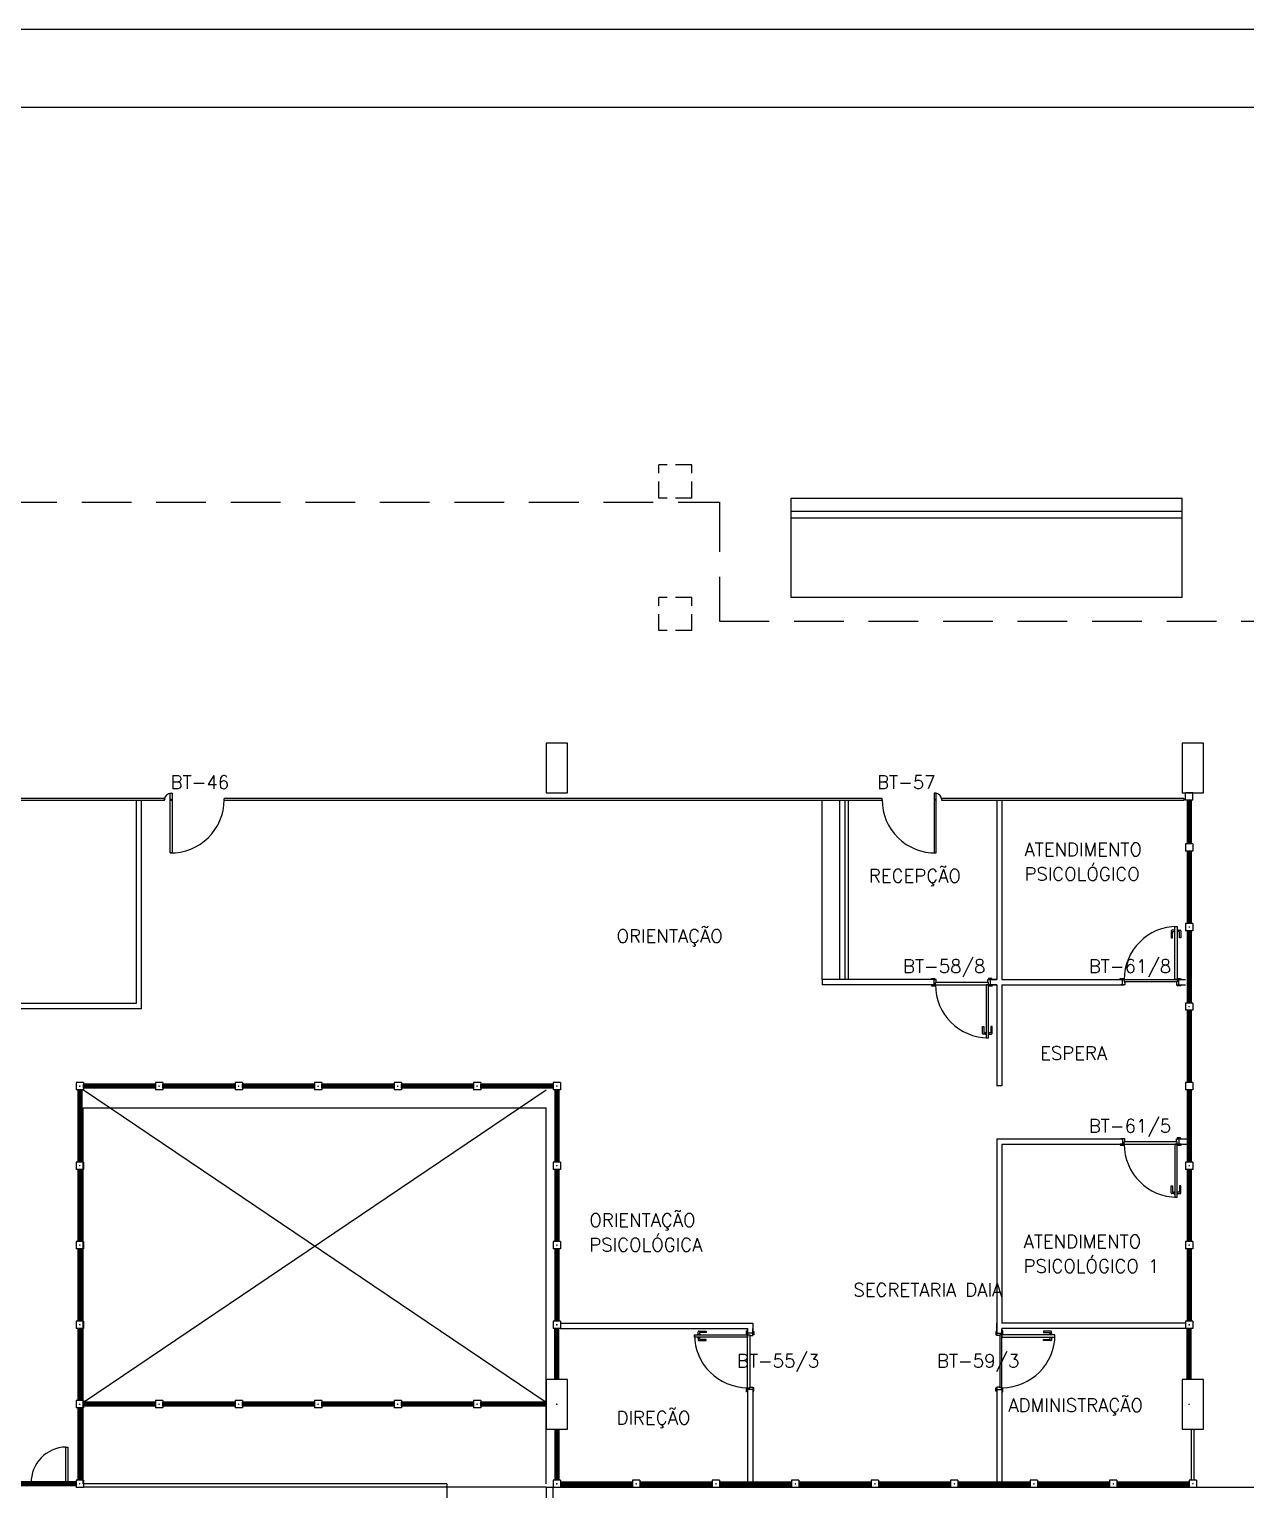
# Model space of a CAD drawing. Header units: millimetres. Extents: x 2324 to 2430, y 1100 to 1170.
# Drawn here: x 2389.37 to 2407.73, y 1142.65 to 1164.69 of the extents above; entities that cross this region are included whole.
import ezdxf
from ezdxf.enums import TextEntityAlignment as Align

# ---------------------------------------------------------------- set-up
doc = ezdxf.new("R2010")
doc.units = ezdxf.units.MM
doc.linetypes.add('HIDDEN', pattern=[0.375, 0.25, -0.125])
for name, color, linetype in [('01', 1, 'Continuous'), ('ALVENARIA', 2, 'Continuous'), ('ESQUADRIA', 1, 'Continuous'), ('MOBILIARIO', 1, 'Continuous'), ('PILAR', 2, 'Continuous'), ('PISO', 1, 'Continuous'), ('PROJ', 1, 'HIDDEN'), ('TEXTO', 2, 'Continuous'), ('TEXTO-ENDEREÇO', 2, 'Continuous'), ('VIDRO', 3, 'Continuous')]:
    doc.layers.add(name, color=color, linetype=linetype)
doc.styles.add('UNB-100', font='simplex.shx', dxfattribs={"height": 0.2})
doc.styles.add('UNB-100-1', font='simplex.shx', dxfattribs={"height": 0.4})

# ---------------------------------------------------------------- blocks, each defined once
blk = doc.blocks.new('ESQPILAR')
for p, q in [((-0.004, 0), (0.004, 0)), ((0, 0.004), (0, -0.004)), ((0.375, 0.03), (1.145, 0.03)), ((0.375, -0.03), (0.375, 0.03)), ((0.375, 0.01), (1.145, 0.01)), ((1.145, 0.03), (1.145, -0.03)), ((1.204, 0), (1.196, 0)), ((1.2, 0.004), (1.2, -0.004)), ((0.375, -0.01), (1.145, -0.01)), ((0.375, -0.03), (1.145, -0.03))]:
    blk.add_line(p, q)
blk = doc.blocks.new('ESQ')
for p, q in [((-0.004, 0), (0.004, 0)), ((0, 0.004), (0, -0.004)), ((0.055, 0.03), (0.055, -0.03)), ((0.055, 0.03), (1.145, 0.03)), ((0.055, 0.01), (1.145, 0.01)), ((1.145, 0.03), (1.145, -0.03)), ((1.204, 0), (1.196, 0)), ((1.2, 0.004), (1.2, -0.004)), ((0.055, -0.01), (1.145, -0.01)), ((0.055, -0.03), (1.145, -0.03))]:
    blk.add_line(p, q)
blk = doc.blocks.new('ESQMT')
for p, q in [((-0.055, 0.055), (-0.055, -0.055)), ((0.055, 0.055), (-0.055, 0.055)), ((0.055, 0.055), (0.055, -0.055)), ((0.055, -0.055), (-0.055, -0.055))]:
    blk.add_line(p, q)
blk = doc.blocks.new('ESQPILA2')
for p, q in [((-0.004, 0), (0.004, 0)), ((0, 0.004), (0, -0.004)), ((0.16, 0.03), (1.145, 0.03)), ((0.16, -0.03), (0.16, 0.03)), ((0.16, 0.01), (1.145, 0.01)), ((1.145, 0.03), (1.145, -0.03)), ((1.204, 0), (1.196, 0)), ((1.2, 0.004), (1.2, -0.004)), ((0.16, -0.01), (1.145, -0.01)), ((0.16, -0.03), (1.145, -0.03))]:
    blk.add_line(p, q)

msp = doc.modelspace()

# ---------------------------------------------------------------- linework, layer by layer
at = {"layer": '01'}
for p, q in [((2401.606, 1150.347), (2401.606, 1153.047)), ((2401.686, 1150.347), (2401.686, 1153.047)), ((2406.606, 1151.081), (2406.606, 1150.974)), ((2406.606, 1150.974), (2406.626, 1150.974)), ((2406.655, 1151.091), (2406.616, 1151.091)), ((2406.626, 1150.974), (2406.626, 1151.066)), ((2406.631, 1151.071), (2406.655, 1151.071)), ((2406.655, 1151.104), (2406.655, 1151.061)), ((2406.661, 1151.104), (2406.655, 1151.104)), ((2406.655, 1151.061), (2406.661, 1151.061)), ((2406.661, 1151.147), (2406.696, 1151.147)), ((2406.696, 1151.104), (2406.702, 1151.104)), ((2406.696, 1151.104), (2406.702, 1151.104)), ((2406.702, 1151.061), (2406.696, 1151.061)), ((2406.702, 1151.061), (2406.696, 1151.061)), ((2406.702, 1151.104), (2406.702, 1151.061)), ((2406.702, 1151.104), (2406.702, 1151.061)), ((2406.702, 1151.091), (2406.741, 1151.091)), ((2406.702, 1151.091), (2406.741, 1151.091)), ((2406.726, 1151.071), (2406.702, 1151.071)), ((2406.726, 1151.071), (2406.702, 1151.071)), ((2406.731, 1150.974), (2406.731, 1151.066)), ((2406.731, 1150.974), (2406.731, 1151.066)), ((2406.751, 1150.974), (2406.731, 1150.974)), ((2406.751, 1150.974), (2406.731, 1150.974)), ((2406.751, 1151.081), (2406.751, 1150.974)), ((2403.836, 1150.302), (2403.056, 1150.302)), ((2405.896, 1150.347), (2406.696, 1150.347)), ((2406.686, 1150.312), (2405.906, 1150.312)), ((2403.046, 1150.267), (2403.846, 1150.267)), ((2405.836, 1147.862), (2405.836, 1147.847)), ((2405.896, 1147.862), (2405.836, 1147.862)), ((2405.836, 1147.847), (2405.886, 1147.847)), ((2405.861, 1147.862), (2405.896, 1147.862)), ((2405.886, 1147.862), (2405.886, 1147.847)), ((2405.896, 1147.862), (2405.896, 1147.897)), ((2405.896, 1147.897), (2405.906, 1147.897)), ((2405.896, 1147.862), (2406.696, 1147.862)), ((2406.686, 1147.897), (2405.906, 1147.897)), ((2400.211, 1144.187), (2400.211, 1144.987)), ((2404.051, 1144.187), (2404.051, 1144.987)), ((2400.246, 1144.977), (2400.246, 1144.197)), ((2404.016, 1144.977), (2404.016, 1144.197)), ((2389.923, 1143.292), (2389.953, 1143.292)), ((2389.923, 1142.75), (2389.923, 1143.292)), ((2389.953, 1143.292), (2389.953, 1142.75))]:
    msp.add_line(p, q, dxfattribs=at)
msp.add_lwpolyline([(2397.171, 1142.687), (2390.186, 1142.687)], dxfattribs=at)
for centre, radius, start, end in [((2406.696, 1150.347), 0.8, 90, 180), ((2406.616, 1151.081), 0.01, 90, 180), ((2406.631, 1151.066), 0.005, 90, 180), ((2406.726, 1151.066), 0.005, 360, 90), ((2406.726, 1151.066), 0.005, 360, 90), ((2406.741, 1151.081), 0.01, 0, 90), ((2403.846, 1150.267), 0.8, 180, 270), ((2406.696, 1147.862), 0.8, 180, 270), ((2400.211, 1144.987), 0.8, 180, 270), ((2404.051, 1144.987), 0.8, 270, 0), ((2389.938, 1142.75), 0.542, 91.5858, 180.4381)]:
    msp.add_arc(centre, radius, start, end, dxfattribs=at)
at = {"layer": 'ALVENARIA', "linetype": 'Continuous'}
for p, q in [((2390.981, 1153.047), (2390.981, 1149.984)), ((2391.061, 1153.047), (2391.061, 1149.904)), ((2403.971, 1153.047), (2403.971, 1150.347)), ((2404.051, 1153.047), (2404.051, 1150.347)), ((2406.661, 1150.347), (2406.661, 1151.147)), ((2406.696, 1151.147), (2406.696, 1150.312)), ((2403.021, 1150.347), (2401.336, 1150.347)), ((2401.336, 1150.347), (2401.336, 1150.267)), ((2402.986, 1150.362), (2403.036, 1150.362)), ((2402.986, 1150.347), (2402.986, 1150.362)), ((2403.046, 1150.347), (2402.986, 1150.347)), ((2403.056, 1150.347), (2402.996, 1150.347)), ((2403.011, 1150.347), (2403.046, 1150.347)), ((2403.021, 1150.347), (2403.021, 1150.267)), ((2403.036, 1150.347), (2403.036, 1150.362)), ((2403.046, 1150.267), (2403.046, 1150.302)), ((2403.046, 1150.302), (2403.056, 1150.302)), ((2403.056, 1150.302), (2403.056, 1150.347)), ((2403.836, 1150.302), (2403.836, 1150.347)), ((2403.836, 1150.347), (2403.896, 1150.347)), ((2403.846, 1150.302), (2403.836, 1150.302)), ((2403.846, 1150.362), (2403.846, 1150.347)), ((2403.896, 1150.362), (2403.846, 1150.362)), ((2403.846, 1149.467), (2403.846, 1150.302)), ((2403.971, 1150.347), (2403.871, 1150.347)), ((2403.871, 1150.347), (2403.971, 1150.347)), ((2403.871, 1150.347), (2403.871, 1150.267)), ((2403.896, 1150.347), (2403.896, 1150.362)), ((2404.051, 1150.347), (2405.871, 1150.347)), ((2405.836, 1150.362), (2405.886, 1150.362)), ((2405.836, 1150.347), (2405.836, 1150.362)), ((2405.896, 1150.347), (2405.836, 1150.347)), ((2405.861, 1150.347), (2405.896, 1150.347)), ((2405.871, 1150.267), (2405.871, 1150.347)), ((2405.886, 1150.347), (2405.886, 1150.362)), ((2405.896, 1150.347), (2405.896, 1150.312)), ((2405.896, 1150.312), (2405.906, 1150.312)), ((2405.906, 1150.312), (2405.906, 1150.267)), ((2406.756, 1150.347), (2406.661, 1150.347)), ((2406.686, 1150.312), (2406.686, 1150.267)), ((2406.696, 1150.312), (2406.686, 1150.312)), ((2406.706, 1150.347), (2406.706, 1150.362)), ((2406.706, 1150.362), (2406.756, 1150.362)), ((2406.721, 1150.347), (2406.821, 1150.347)), ((2406.721, 1150.267), (2406.721, 1150.347)), ((2403.021, 1150.267), (2401.336, 1150.267)), ((2402.986, 1150.267), (2402.986, 1150.252)), ((2403.046, 1150.267), (2402.986, 1150.267)), ((2402.986, 1150.252), (2403.036, 1150.252)), ((2403.011, 1150.267), (2403.046, 1150.267)), ((2403.036, 1150.267), (2403.036, 1150.252)), ((2403.811, 1150.267), (2403.811, 1149.467)), ((2403.906, 1150.267), (2403.811, 1150.267)), ((2403.856, 1150.267), (2403.856, 1150.252)), ((2403.856, 1150.252), (2403.906, 1150.252)), ((2403.971, 1150.267), (2403.871, 1150.267)), ((2403.871, 1150.267), (2403.971, 1150.267)), ((2403.971, 1150.267), (2403.971, 1148.742)), ((2404.051, 1150.267), (2404.051, 1148.742)), ((2404.051, 1150.267), (2405.896, 1150.267)), ((2405.906, 1150.267), (2405.846, 1150.267)), ((2406.686, 1150.267), (2406.746, 1150.267)), ((2406.696, 1150.252), (2406.696, 1150.267)), ((2406.746, 1150.252), (2406.696, 1150.252)), ((2406.721, 1150.267), (2406.821, 1150.267)), ((2406.746, 1150.267), (2406.746, 1150.252)), ((2390.981, 1149.984), (2388.996, 1149.984)), ((2391.061, 1149.904), (2389.076, 1149.904)), ((2403.756, 1149.532), (2403.756, 1149.639)), ((2403.756, 1149.639), (2403.776, 1149.639)), ((2403.776, 1149.639), (2403.776, 1149.547)), ((2403.901, 1149.639), (2403.881, 1149.639)), ((2403.881, 1149.639), (2403.881, 1149.547)), ((2403.901, 1149.532), (2403.901, 1149.639)), ((2403.805, 1149.522), (2403.766, 1149.522)), ((2403.781, 1149.542), (2403.805, 1149.542)), ((2403.805, 1149.552), (2403.811, 1149.552)), ((2403.805, 1149.51), (2403.805, 1149.552)), ((2403.811, 1149.51), (2403.805, 1149.51)), ((2403.811, 1149.467), (2403.846, 1149.467)), ((2403.852, 1149.552), (2403.846, 1149.552)), ((2403.846, 1149.51), (2403.852, 1149.51)), ((2403.852, 1149.51), (2403.852, 1149.552)), ((2403.876, 1149.542), (2403.852, 1149.542)), ((2403.852, 1149.522), (2403.891, 1149.522)), ((2404.051, 1148.742), (2403.971, 1148.742)), ((2403.971, 1147.942), (2405.871, 1147.942)), ((2403.971, 1147.942), (2403.971, 1145.012)), ((2404.051, 1147.862), (2405.836, 1147.862)), ((2404.051, 1147.862), (2404.051, 1145.162)), ((2406.661, 1147.862), (2406.661, 1147.062)), ((2406.756, 1147.862), (2406.661, 1147.862)), ((2406.686, 1147.897), (2406.686, 1147.942)), ((2406.686, 1147.942), (2406.746, 1147.942)), ((2406.696, 1147.897), (2406.686, 1147.897)), ((2406.696, 1147.957), (2406.696, 1147.942)), ((2406.746, 1147.957), (2406.696, 1147.957)), ((2406.696, 1147.062), (2406.696, 1147.897)), ((2406.706, 1147.862), (2406.706, 1147.847)), ((2406.706, 1147.847), (2406.756, 1147.847)), ((2406.721, 1147.942), (2406.846, 1147.942)), ((2406.721, 1147.942), (2406.721, 1147.862)), ((2406.721, 1147.862), (2406.846, 1147.862)), ((2406.746, 1147.942), (2406.746, 1147.957)), ((2406.756, 1147.847), (2406.756, 1147.862)), ((2406.606, 1147.127), (2406.606, 1147.234)), ((2406.606, 1147.234), (2406.626, 1147.234)), ((2406.626, 1147.234), (2406.626, 1147.142)), ((2406.751, 1147.234), (2406.731, 1147.234)), ((2406.731, 1147.234), (2406.731, 1147.142)), ((2406.751, 1147.127), (2406.751, 1147.234)), ((2406.751, 1147.127), (2406.751, 1147.234)), ((2406.655, 1147.117), (2406.616, 1147.117)), ((2406.631, 1147.137), (2406.655, 1147.137)), ((2406.655, 1147.147), (2406.661, 1147.147)), ((2406.655, 1147.105), (2406.655, 1147.147)), ((2406.661, 1147.105), (2406.655, 1147.105)), ((2406.661, 1147.062), (2406.696, 1147.062)), ((2406.702, 1147.147), (2406.696, 1147.147)), ((2406.696, 1147.105), (2406.702, 1147.105)), ((2406.696, 1147.105), (2406.702, 1147.105)), ((2406.702, 1147.105), (2406.702, 1147.147)), ((2406.702, 1147.105), (2406.702, 1147.147)), ((2406.726, 1147.137), (2406.702, 1147.137)), ((2406.702, 1147.117), (2406.741, 1147.117)), ((2406.702, 1147.117), (2406.741, 1147.117)), ((2397.386, 1145.162), (2400.291, 1145.162)), ((2397.386, 1145.082), (2400.211, 1145.082)), ((2399.411, 1144.987), (2400.246, 1144.987)), ((2399.411, 1144.952), (2399.411, 1144.987)), ((2399.454, 1144.987), (2399.454, 1144.993)), ((2399.454, 1144.993), (2399.497, 1144.993)), ((2399.467, 1144.993), (2399.467, 1145.032)), ((2399.477, 1145.042), (2399.584, 1145.042)), ((2399.487, 1145.017), (2399.487, 1144.993)), ((2399.584, 1145.022), (2399.492, 1145.022)), ((2399.497, 1144.993), (2399.497, 1144.987)), ((2399.584, 1145.042), (2399.584, 1145.022)), ((2400.196, 1144.997), (2400.196, 1145.047)), ((2400.196, 1145.047), (2400.211, 1145.047)), ((2400.211, 1144.997), (2400.196, 1144.997)), ((2400.211, 1145.012), (2400.211, 1145.082)), ((2400.211, 1145.082), (2400.211, 1145.012)), ((2400.211, 1145.047), (2400.211, 1144.952)), ((2400.291, 1145.012), (2400.211, 1145.012)), ((2400.246, 1144.987), (2400.246, 1144.977)), ((2400.291, 1145.162), (2400.291, 1145.012)), ((2400.291, 1145.012), (2400.291, 1145.082)), ((2400.291, 1144.977), (2400.291, 1145.037)), ((2400.291, 1145.037), (2400.306, 1145.037)), ((2400.306, 1144.987), (2400.291, 1144.987)), ((2400.306, 1145.037), (2400.306, 1144.987)), ((2403.971, 1145.037), (2403.956, 1145.037)), ((2403.956, 1145.037), (2403.956, 1144.987)), ((2403.956, 1144.987), (2403.971, 1144.987)), ((2403.971, 1145.012), (2403.971, 1145.162)), ((2403.971, 1144.977), (2403.971, 1145.037)), ((2403.971, 1145.012), (2404.051, 1145.012)), ((2404.851, 1144.987), (2404.016, 1144.987)), ((2404.016, 1144.987), (2404.016, 1144.977)), ((2406.821, 1145.162), (2404.051, 1145.162)), ((2404.051, 1145.012), (2404.051, 1145.082)), ((2406.821, 1145.082), (2404.051, 1145.082)), ((2404.051, 1145.082), (2404.051, 1145.012)), ((2404.051, 1145.047), (2404.051, 1144.952)), ((2404.066, 1145.047), (2404.051, 1145.047)), ((2404.051, 1144.997), (2404.066, 1144.997)), ((2404.066, 1144.997), (2404.066, 1145.047)), ((2404.786, 1145.042), (2404.679, 1145.042)), ((2404.679, 1145.042), (2404.679, 1145.022)), ((2404.679, 1145.022), (2404.771, 1145.022)), ((2404.808, 1144.993), (2404.766, 1144.993)), ((2404.766, 1144.993), (2404.766, 1144.987)), ((2404.776, 1145.017), (2404.776, 1144.993)), ((2404.796, 1144.993), (2404.796, 1145.032)), ((2404.808, 1144.987), (2404.808, 1144.993)), ((2404.851, 1144.952), (2404.851, 1144.987)), ((2400.211, 1144.952), (2399.411, 1144.952)), ((2399.454, 1144.952), (2399.454, 1144.945)), ((2399.454, 1144.945), (2399.497, 1144.945)), ((2399.467, 1144.945), (2399.467, 1144.907)), ((2399.477, 1144.897), (2399.584, 1144.897)), ((2399.487, 1144.922), (2399.487, 1144.945)), ((2399.584, 1144.917), (2399.492, 1144.917)), ((2399.497, 1144.945), (2399.497, 1144.952)), ((2399.584, 1144.897), (2399.584, 1144.917)), ((2400.246, 1144.977), (2400.291, 1144.977)), ((2404.016, 1144.977), (2403.971, 1144.977)), ((2404.051, 1144.952), (2404.851, 1144.952)), ((2404.679, 1144.897), (2404.679, 1144.917)), ((2404.679, 1144.917), (2404.771, 1144.917)), ((2404.786, 1144.897), (2404.679, 1144.897)), ((2404.766, 1144.945), (2404.766, 1144.952)), ((2404.808, 1144.945), (2404.766, 1144.945)), ((2404.776, 1144.922), (2404.776, 1144.945)), ((2404.796, 1144.945), (2404.796, 1144.907)), ((2404.808, 1144.952), (2404.808, 1144.945)), ((2400.196, 1144.127), (2400.196, 1144.177)), ((2400.211, 1144.177), (2400.196, 1144.177)), ((2400.211, 1144.127), (2400.196, 1144.127)), ((2400.211, 1144.187), (2400.211, 1144.127)), ((2400.211, 1144.152), (2400.211, 1144.187)), ((2400.211, 1144.187), (2400.246, 1144.187)), ((2400.291, 1144.162), (2400.211, 1144.162)), ((2400.211, 1144.162), (2400.211, 1142.767)), ((2400.246, 1144.187), (2400.246, 1144.197)), ((2400.246, 1144.197), (2400.291, 1144.197)), ((2400.291, 1144.197), (2400.291, 1144.137)), ((2400.306, 1144.187), (2400.291, 1144.187)), ((2400.291, 1144.162), (2400.291, 1142.767)), ((2400.291, 1144.137), (2400.306, 1144.137)), ((2400.306, 1144.137), (2400.306, 1144.187)), ((2403.956, 1144.137), (2403.956, 1144.187)), ((2403.956, 1144.187), (2403.971, 1144.187)), ((2403.971, 1144.137), (2403.956, 1144.137)), ((2403.971, 1144.197), (2403.971, 1144.137)), ((2404.016, 1144.197), (2403.971, 1144.197)), ((2403.971, 1144.162), (2404.051, 1144.162)), ((2403.971, 1144.162), (2403.971, 1142.767)), ((2404.016, 1144.187), (2404.016, 1144.197)), ((2404.051, 1144.187), (2404.016, 1144.187)), ((2404.051, 1144.187), (2404.051, 1144.127)), ((2404.051, 1144.152), (2404.051, 1144.187)), ((2404.051, 1144.177), (2404.066, 1144.177)), ((2404.051, 1144.162), (2404.051, 1142.767)), ((2404.051, 1144.127), (2404.066, 1144.127)), ((2404.066, 1144.127), (2404.066, 1144.177))]:
    msp.add_line(p, q, dxfattribs=at)
for centre, radius, start, end in [((2403.766, 1149.532), 0.01, 180, 270), ((2403.781, 1149.547), 0.005, 180, 270), ((2403.876, 1149.547), 0.005, 270, 0), ((2403.891, 1149.532), 0.01, 270, 360), ((2406.616, 1147.127), 0.01, 180, 270), ((2406.631, 1147.142), 0.005, 180, 270), ((2406.726, 1147.142), 0.005, 270, 0), ((2406.741, 1147.127), 0.01, 270, 360), ((2406.741, 1147.127), 0.01, 270, 360), ((2399.477, 1145.032), 0.01, 90, 180), ((2399.492, 1145.017), 0.005, 90, 180), ((2404.771, 1145.017), 0.005, 0, 90), ((2404.786, 1145.032), 0.01, 360, 90), ((2399.477, 1144.907), 0.01, 180, 270), ((2399.492, 1144.922), 0.005, 180, 270), ((2404.771, 1144.922), 0.005, 270, 360), ((2404.786, 1144.907), 0.01, 270, 0)]:
    msp.add_arc(centre, radius, start, end, dxfattribs=at)
at = {"layer": 'ESQUADRIA', "linetype": 'Continuous'}
for p, q in [((2406.846, 1153.052), (2406.846, 1152.392)), ((2406.866, 1153.052), (2406.866, 1152.392)), ((2406.886, 1153.052), (2406.886, 1152.392)), ((2406.906, 1153.052), (2406.906, 1152.392)), ((2406.846, 1152.282), (2406.846, 1151.192)), ((2406.866, 1152.282), (2406.866, 1151.192)), ((2406.886, 1152.282), (2406.886, 1151.192)), ((2406.906, 1152.282), (2406.906, 1151.192)), ((2406.846, 1149.882), (2406.846, 1148.792)), ((2406.866, 1149.882), (2406.866, 1148.792)), ((2406.886, 1149.882), (2406.886, 1148.792)), ((2406.906, 1149.882), (2406.906, 1148.792)), ((2397.335, 1148.737), (2397.327, 1148.737)), ((2397.331, 1148.741), (2397.331, 1148.733)), ((2397.301, 1148.682), (2397.301, 1147.592)), ((2397.361, 1148.682), (2397.301, 1148.682)), ((2397.321, 1148.682), (2397.321, 1147.592)), ((2397.341, 1148.682), (2397.341, 1147.592)), ((2397.361, 1148.682), (2397.361, 1147.592)), ((2406.846, 1148.682), (2406.846, 1147.592)), ((2406.866, 1148.682), (2406.866, 1147.592)), ((2406.886, 1148.682), (2406.886, 1147.592)), ((2406.906, 1148.682), (2406.906, 1147.592)), ((2397.361, 1147.592), (2397.301, 1147.592)), ((2397.335, 1147.537), (2397.327, 1147.537)), ((2397.331, 1147.533), (2397.331, 1147.541)), ((2406.911, 1142.792), (2406.911, 1143.562)), ((2406.951, 1142.792), (2406.951, 1143.562))]:
    msp.add_line(p, q, dxfattribs=at)
at = {"layer": 'MOBILIARIO', "linetype": 'Continuous'}
for p, q in [((2391.409, 1153.077), (2386.326, 1153.077)), ((2391.409, 1153.047), (2386.326, 1153.047)), ((2391.409, 1153.047), (2391.409, 1153.077)), ((2392.31, 1153.047), (2392.31, 1153.077)), ((2402.242, 1153.077), (2392.31, 1153.077)), ((2402.242, 1153.047), (2392.31, 1153.047)), ((2401.336, 1150.347), (2401.336, 1153.047)), ((2401.736, 1150.347), (2401.736, 1153.047)), ((2402.242, 1153.047), (2402.242, 1153.077)), ((2403.144, 1153.047), (2403.144, 1153.077)), ((2406.796, 1153.077), (2403.144, 1153.077)), ((2406.796, 1153.047), (2403.144, 1153.047))]:
    msp.add_line(p, q, dxfattribs=at)
for points in [[(2391.525, 1152.257), (2391.495, 1152.257), (2391.495, 1153.157), (2391.525, 1153.157)], [(2403.027, 1152.257), (2403.057, 1152.257), (2403.057, 1153.157), (2403.027, 1153.157)]]:
    msp.add_lwpolyline(points, close=True, dxfattribs=at)
for centre in [(2391.51, 1153.057), (2403.042, 1153.057)]:
    msp.add_circle(centre, 0.00876, dxfattribs=at)
for centre, radius, start, end in [((2391.51, 1153.057), 0.1, 90, 180), ((2403.042, 1153.057), 0.1, 0, 90), ((2391.51, 1153.057), 0.8, 268.9256, 0), ((2403.042, 1153.057), 0.8, 180, 271.0744)]:
    msp.add_arc(centre, radius, start, end, dxfattribs=at)
at = {"layer": 'PILAR'}
for p, q in [((2397.171, 1144.312), (2397.171, 1143.562)), ((2397.491, 1144.312), (2397.171, 1144.312)), ((2397.491, 1143.562), (2397.491, 1144.312)), ((2397.171, 1143.562), (2397.491, 1143.562))]:
    msp.add_line(p, q, dxfattribs=at)
for points in [[(2397.171, 1153.162), (2397.491, 1153.162), (2397.491, 1153.912), (2397.171, 1153.912)], [(2406.771, 1153.912), (2406.771, 1153.162), (2407.091, 1153.162), (2407.091, 1153.912)], [(2406.771, 1143.562), (2407.091, 1143.562), (2407.091, 1144.312), (2406.771, 1144.312)]]:
    msp.add_lwpolyline(points, close=True, dxfattribs=at)
msp.add_lwpolyline([(2406.771, 1153.295), (2406.771, 1153.162), (2407.091, 1153.162), (2407.091, 1153.295)], dxfattribs=at)
at = {"layer": 'PISO'}
for p, q in [((2368.581, 1164.687), (2418.956, 1164.687)), ((2368.581, 1163.512), (2418.956, 1163.512)), ((2390.186, 1143.967), (2397.171, 1148.682)), ((2390.186, 1148.682), (2397.171, 1143.967)), ((2390.181, 1142.737), (2390.181, 1148.412)), ((2390.181, 1148.412), (2397.171, 1148.412)), ((2397.171, 1142.737), (2397.171, 1148.412)), ((2397.171, 1142.687), (2414.131, 1142.687))]:
    msp.add_line(p, q, dxfattribs=at)
at = {"layer": 'PISO', "linetype": 'HIDDEN'}
for p, q in [((2398.871, 1157.612), (2398.871, 1158.112)), ((2399.371, 1158.112), (2398.871, 1158.112)), ((2399.371, 1157.612), (2399.371, 1158.112)), ((2399.371, 1157.612), (2398.871, 1157.612)), ((2398.871, 1155.612), (2398.871, 1156.112)), ((2399.371, 1156.112), (2398.871, 1156.112)), ((2399.371, 1155.612), (2399.371, 1156.112)), ((2399.371, 1155.612), (2398.871, 1155.612))]:
    msp.add_line(p, q, dxfattribs=at)
at = {"layer": 'PISO', "linetype": 'Continuous'}
for p, q in [((2400.871, 1157.612), (2406.771, 1157.612)), ((2400.871, 1156.112), (2400.871, 1157.612)), ((2406.771, 1156.112), (2406.771, 1157.612)), ((2400.871, 1157.412), (2406.771, 1157.412)), ((2400.871, 1157.312), (2406.771, 1157.312)), ((2406.771, 1156.112), (2400.871, 1156.112)), ((2395.671, 1142.737), (2395.671, 1126.587)), ((2397.171, 1142.687), (2397.171, 1126.337)), ((2397.271, 1142.687), (2397.271, 1126.337))]:
    msp.add_line(p, q, dxfattribs=at)
msp.add_lwpolyline([(2395.671, 1142.737), (2390.186, 1142.737)], dxfattribs=at)
at = {"layer": 'PROJ', "linetype": 'HIDDEN', "ltscale": 3}
msp.add_lwpolyline([(2337.287, 1157.548), (2399.787, 1157.548), (2399.787, 1155.755), (2409.337, 1155.755), (2409.337, 1142.055), (2397.497, 1142.055), (2397.497, 1126.505), (2409.337, 1126.505), (2409.337, 1112.755), (2399.787, 1112.755), (2399.787, 1111.013), (2368.697, 1111.013), (2368.697, 1109.655), (2349.177, 1109.655)], dxfattribs=at)
at = {"layer": 'VIDRO', "linetype": 'Continuous'}
for p, q in [((2406.796, 1153.077), (2406.796, 1153.047)), ((2405.906, 1147.942), (2405.846, 1147.942)), ((2405.871, 1147.942), (2405.871, 1147.862)), ((2405.906, 1147.897), (2405.906, 1147.942))]:
    msp.add_line(p, q, dxfattribs=at)

# ---------------------------------------------------------------- block references
at = {"layer": 'ESQUADRIA', "linetype": 'Continuous', "xscale": -1, "rotation": 180}
msp.add_blockref('ESQMT', (2406.876, 1153.107), dxfattribs=at)
at = {"layer": 'ESQUADRIA', "linetype": 'Continuous'}
for name, p in [('ESQMT', (2406.876, 1152.337)), ('ESQMT', (2406.876, 1151.137)), ('ESQMT', (2406.876, 1149.937)), ('ESQMT', (2390.131, 1148.737)), ('ESQMT', (2390.131, 1148.737)), ('ESQMT', (2391.331, 1148.737)), ('ESQMT', (2392.531, 1148.737)), ('ESQMT', (2393.731, 1148.737)), ('ESQMT', (2394.931, 1148.737)), ('ESQMT', (2396.131, 1148.737)), ('ESQMT', (2397.331, 1148.737)), ('ESQMT', (2406.876, 1148.737)), ('ESQMT', (2390.131, 1147.537)), ('ESQMT', (2390.131, 1147.537)), ('ESQMT', (2397.331, 1147.537)), ('ESQMT', (2406.876, 1147.537)), ('ESQMT', (2390.131, 1146.337)), ('ESQMT', (2390.131, 1146.337)), ('ESQMT', (2397.331, 1146.337)), ('ESQMT', (2406.876, 1146.337)), ('ESQMT', (2390.131, 1145.137)), ('ESQMT', (2390.131, 1145.137)), ('ESQMT', (2397.331, 1145.137)), ('ESQMT', (2406.876, 1145.137)), ('ESQMT', (2390.131, 1143.937)), ('ESQMT', (2390.131, 1143.937)), ('ESQMT', (2391.331, 1143.937)), ('ESQMT', (2392.531, 1143.937)), ('ESQMT', (2393.731, 1143.937)), ('ESQMT', (2394.931, 1143.937)), ('ESQMT', (2396.131, 1143.937)), ('ESQMT', (2390.131, 1142.737)), ('ESQMT', (2397.331, 1142.737)), ('ESQMT', (2398.531, 1142.737)), ('ESQMT', (2399.731, 1142.737)), ('ESQMT', (2400.931, 1142.737)), ('ESQMT', (2402.131, 1142.737)), ('ESQMT', (2403.331, 1142.737)), ('ESQMT', (2404.531, 1142.737)), ('ESQMT', (2405.731, 1142.737)), ('ESQMT', (2406.931, 1142.737)), ('ESQ', (2397.331, 1142.737)), ('ESQ', (2398.531, 1142.737)), ('ESQ', (2399.731, 1142.737)), ('ESQ', (2400.931, 1142.737)), ('ESQ', (2402.131, 1142.737)), ('ESQ', (2403.331, 1142.737)), ('ESQ', (2404.531, 1142.737)), ('ESQ', (2405.731, 1142.737))]:
    msp.add_blockref(name, p, dxfattribs=at)
for name, p, rotation in [('ESQ', (2406.876, 1151.137), 270), ('ESQ', (2390.131, 1148.737), 270), ('ESQ', (2390.131, 1148.737), 270), ('ESQ', (2391.331, 1148.737), 180), ('ESQ', (2392.531, 1148.737), 180), ('ESQ', (2393.731, 1148.737), 180), ('ESQ', (2394.931, 1148.737), 180), ('ESQ', (2396.131, 1148.737), 180), ('ESQ', (2397.331, 1148.737), 180), ('ESQ', (2390.131, 1147.537), 270), ('ESQ', (2390.131, 1147.537), 270), ('ESQ', (2397.331, 1147.537), 270), ('ESQ', (2406.876, 1147.537), 270), ('ESQ', (2390.131, 1146.337), 270), ('ESQ', (2390.131, 1146.337), 270), ('ESQ', (2397.331, 1146.337), 270), ('ESQ', (2406.876, 1146.337), 270), ('ESQ', (2390.131, 1145.137), 270), ('ESQ', (2390.131, 1145.137), 270), ('ESQPILAR', (2397.331, 1143.937), 90), ('ESQPILAR', (2406.876, 1143.937), 90), ('ESQ', (2390.131, 1143.937), 270), ('ESQ', (2390.131, 1143.937), 270), ('ESQ', (2391.331, 1143.937), 180), ('ESQ', (2392.531, 1143.937), 180), ('ESQ', (2393.731, 1143.937), 180), ('ESQ', (2394.931, 1143.937), 180), ('ESQ', (2396.131, 1143.937), 180), ('ESQPILA2', (2397.331, 1143.937), 180), ('ESQPILAR', (2397.331, 1143.937), 270), ('ESQ', (2390.131, 1142.737), 180)]:
    msp.add_blockref(name, p, dxfattribs=dict(at, rotation=rotation))

# ---------------------------------------------------------------- texts
at = {"layer": 'ALVENARIA', "color": 2, "style": 'UNB-100'}
for s, p in [('ATENDIMENTO', (2404.39, 1152.21)), ('RECEPÇÃO', (2402.043, 1151.812)), ('PSICOLÓGICO', (2404.39, 1151.839)), ('ORIENTAÇÃO', (2398.234, 1150.903)), ('ORIENTAÇÃO', (2397.823, 1146.616)), ('PSICOLÓGICA', (2397.823, 1146.245)), ('ATENDIMENTO', (2404.377, 1146.294)), ('PSICOLÓGICO 1', (2404.377, 1145.923)), ('DIREÇÃO', (2398.234, 1143.634)), ('ADMINISTRAÇÃO', (2404.148, 1143.824))]:
    msp.add_text(s, height=0.2, dxfattribs=at).set_placement(p)
at = {"layer": 'ALVENARIA', "linetype": 'Continuous', "insert": (2401.808, 1145.764), "char_height": 0.2, "width": 2.51734, "attachment_point": 1, "style": 'UNB-100'}
msp.add_mtext('{\\C2;SECRETARIA DAIA}', dxfattribs=at)
at = {"layer": 'TEXTO', "linetype": 'Continuous', "style": 'UNB-100'}
msp.add_text('ESPERA', height=0.2, dxfattribs=at).set_placement((2404.626, 1149.137))
at = {"layer": 'TEXTO-ENDEREÇO', "style": 'UNB-100-1'}
for s, p in [('BT-46', (2391.945, 1153.223)), ('BT-57', (2402.607, 1153.223)), ('BT-58/8', (2403.179, 1150.447)), ('BT-61/8', (2405.983, 1150.447)), ('BT-61/5', (2405.983, 1148.037)), ('BT-55/3', (2400.672, 1144.493)), ('BT-59/3', (2403.692, 1144.493))]:
    msp.add_text(s, height=0.2, dxfattribs=at).set_placement(p, align=Align.CENTER)

doc.saveas('drawing.dxf')
